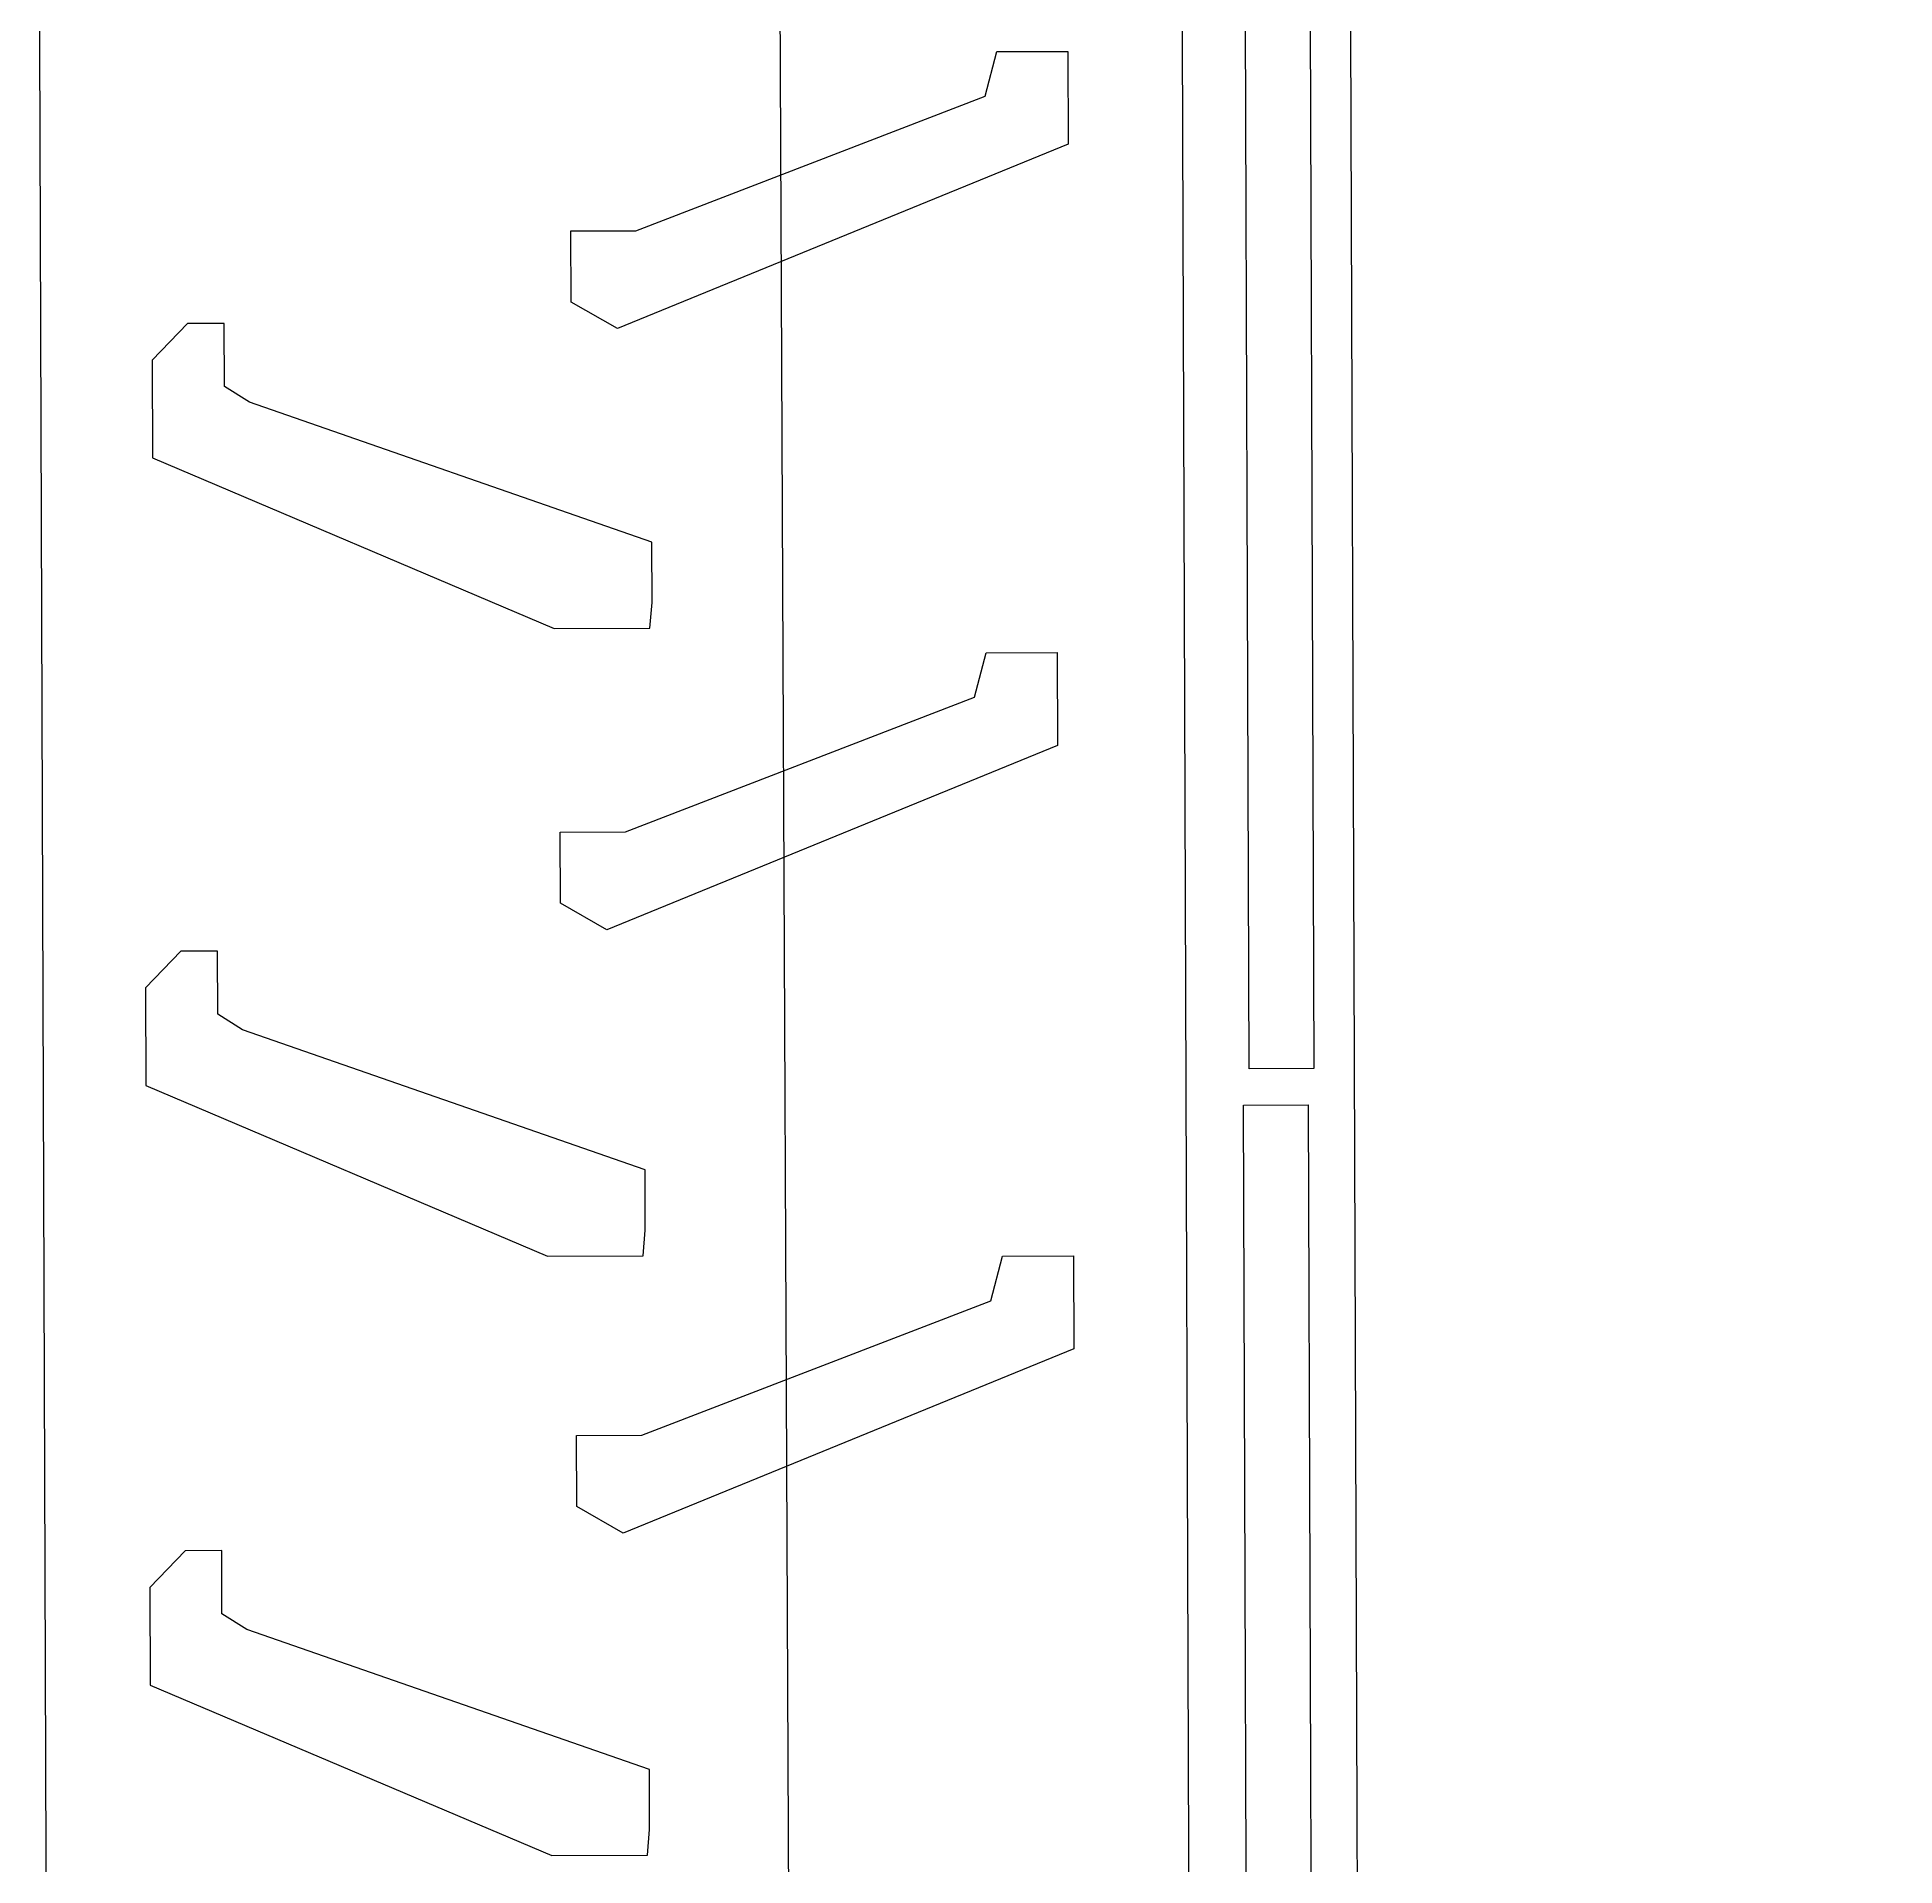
# Model space of a CAD drawing. Header units: millimetres. Extents: x 3191 to 879702, y -27549 to 222194.
# Drawn here: x 655081 to 656677, y 15281 to 16852 of the extents above; entities that cross this region are included whole.
import ezdxf
from ezdxf import colors
from ezdxf.entities.mleader import LeaderData, LeaderLine
from ezdxf.math import Vec2, Vec3

# ---------------------------------------------------------------- set-up
doc = ezdxf.new("R2010")
doc.units = ezdxf.units.MM
doc.header["$MEASUREMENT"] = 0
doc.layers.add('Flow', color=20, linetype='Continuous')
doc.layers.add('Grater', color=130, linetype='Continuous')
doc.styles.get("Standard").update_dxf_attribs({"font": 'arial.ttf'})

msp = doc.modelspace()

# ---------------------------------------------------------------- linework, layer by layer
at = {"layer": 'Grater'}
for points in [[(656673.73612, 18385.08391), (656677.10602, 17424.2724), (656207.47112, 17422.62522), (656225.56485, 12263.82456), (656278.06301, 12264.00869), (656278.24853, 12211.11416), (656278.70331, 12081.44863)], [(655080.89666, 17422.72516), (655457.07634, 17424.04455), (655525.06785, 17371.54882), (655572.27261, 17371.71438), (655608.13602, 17425.93909), (656062.63728, 17427.53318), (656080.78464, 12253.43983)], [(655080.89666, 17422.72516), (655099.04517, 12248.30521)], [(655539.60269, 16624.77108), (655539.38828, 16685.90281), (655595.3951, 16686.09925), (655895.39755, 16801.75299), (655905.44873, 16839.98875), (655966.54813, 16840.20305), (655966.82799, 16760.40871), (655579.56725, 16601.99095), (655539.60269, 16624.77108)], [(655609.20641, 16366.70977), (655609.02481, 16418.48687), (655263.22366, 16538.67582), (655241.79881, 16552.16623), (655241.60825, 16606.49777), (655210.21365, 16606.38766), (655179.77412, 16574.869), (655180.06888, 16490.82891), (655525.11742, 16344.3227), (655607.43783, 16344.61143), (655609.20641, 16366.70977)], [(655530.51752, 16108.16334), (655530.30311, 16169.29507), (655586.30992, 16169.49151), (655886.31238, 16285.14525), (655896.36356, 16323.38101), (655957.46295, 16323.59531), (655957.74282, 16243.80097), (655570.48207, 16085.38321), (655530.51752, 16108.16334)], [(655603.4536, 15827.28673), (655603.272, 15879.06383), (655257.47085, 15999.25278), (655236.04601, 16012.74319), (655235.85545, 16067.07473), (655204.46084, 16066.96462), (655174.02132, 16035.44596), (655174.31608, 15951.40587), (655519.36461, 15804.89966), (655601.68502, 15805.18839), (655603.4536, 15827.28673)], [(655544.5356, 15589.57206), (655544.32119, 15650.70379), (655600.328, 15650.90023), (655900.33045, 15766.55397), (655910.38163, 15804.78973), (655971.48103, 15805.00403), (655971.7609, 15725.20969), (655584.50015, 15566.79193), (655544.5356, 15589.57206)], [(655607.10695, 15312.00675), (655606.92535, 15363.78384), (655261.1242, 15483.9728), (655239.69936, 15497.46321), (655239.5088, 15551.79474), (655208.11419, 15551.68463), (655177.67467, 15520.16597), (655177.96943, 15436.12588), (655523.01796, 15289.61967), (655605.33838, 15289.9084), (655607.10695, 15312.00675)]]:
    msp.add_lwpolyline(points, dxfattribs=at)
for points in [[(656173.60502, 17193.1788), (656177.90869, 15966.13519), (656122.2491, 15965.93997), (656117.94543, 17192.98358)], [(656173.12858, 15934.77651), (656177.43226, 14707.73291), (656121.77266, 14707.53769), (656117.46899, 15934.58129)]]:
    msp.add_lwpolyline(points, close=True, dxfattribs=at)

# ---------------------------------------------------------------- leaders
at = {"layer": 'Flow'}
ml = msp.add_multileader_mtext('Standard', dxfattribs=at)
ml.set_content('', color=256)
ml.set_leader_properties(linetype='ByLayer', lineweight=-1)
ml.build(insert=Vec2(0, 0))
ml.multileader.update_dxf_attribs({"dogleg_length": 0.36, "arrow_head_size": 1000})
ctx = ml.context
ctx.base_point, ctx.char_height, ctx.arrow_head_size, ctx.landing_gap_size, ctx.plane_origin = Vec3(655739.20839, 12613.16705), 0.18, 1000, 0.09, Vec3(665262.71287, 20607.46786)
notes = []
notes.append((ctx, [(0, (1, 1, 0), (655738.84839, 12613.16705), (1, 0), 0.36, [(0, [(655712.90926, 18196.59026)], 0, [])])]))
ctx.mtext.insert, ctx.mtext.flow_direction = Vec3(655739.29839, 12613.25705), 5
for ctx, leaders in notes:
    for number, flags, end, landing, length, lines in leaders:
        leader = LeaderData()
        leader.index, (leader.has_last_leader_line, leader.has_dogleg_vector, leader.attachment_direction) = number, flags
        leader.last_leader_point, leader.dogleg_vector, leader.dogleg_length = Vec3(end), Vec3(landing), length
        for number, points, colour, breaks in lines:
            line = LeaderLine()
            line.index, line.vertices, line.color, line.breaks = number, Vec3.list(points), colors.encode_raw_color(colour), breaks
            leader.lines.append(line)
        ctx.leaders.append(leader)

doc.saveas('drawing.dxf')
